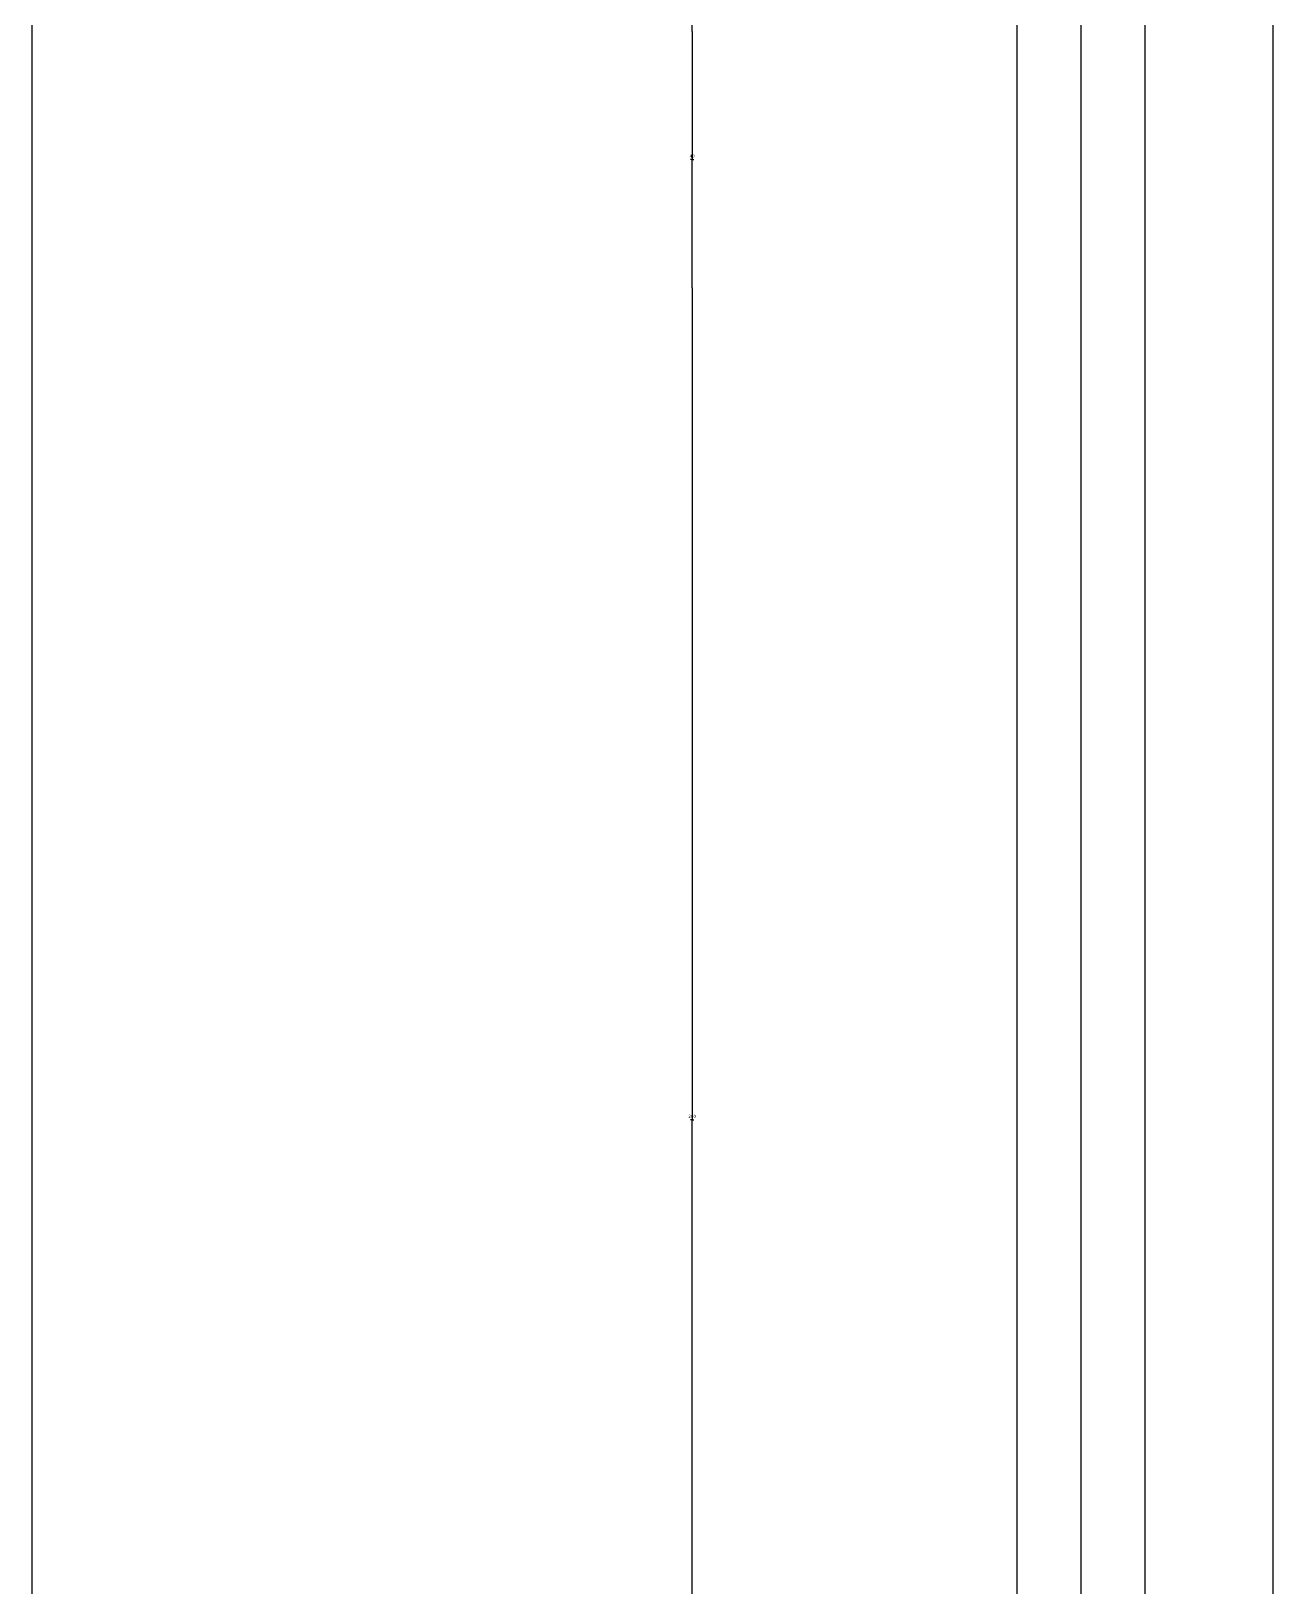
# Model space of a CAD drawing. Header units: metres. Extents: x 101 to 5257, y 290 to 7027.
# Drawn here: x 3623.5 to 4011.6, y 5413.3 to 5899.7 of the extents above; entities that cross this region are included whole.
import ezdxf

# ---------------------------------------------------------------- set-up
doc = ezdxf.new("R2010")
doc.units = ezdxf.units.M
for name, color, linetype in [('3', 3, 'Continuous'), ('7', 7, 'Continuous'), ('DIM', 3, 'Continuous')]:
    doc.layers.add(name, color=color, linetype=linetype)
doc.dimstyles.get("Standard").update_dxf_attribs({"dimtxt": 2.5, "dimasz": 2.5, "dimexe": 1.25, "dimexo": 0.625, "dimtad": 1, "dimcen": 2.5, "dimazin": 3, "dimtfac": 1, "dimtmove": 0, "dimatfit": 3})

# ---------------------------------------------------------------- blocks, each defined once
blk = doc.blocks.new('*D3')
for p, q in [((3623.69, 6379.53), (3623.69, 4893.73)), ((3623.94, 4893.73), (3626.06, 4893.73)), ((3626.31, 3407.93), (3626.31, 4893.73))]:
    blk.add_line(p, q)
at = {"layer": 'Defpoints'}
for p in [(3623.69, 6379.53), (3623.69, 4893.73), (3626.31, 3407.93)]:
    blk.add_point(p, dxfattribs=at)
at = {"layer": 'DIM', "insert": (3625, 4894.855), "char_height": 1, "attachment_point": 5}
blk.add_mtext('2500', dxfattribs=at)
blk = doc.blocks.new('*D52')
for p, q in [((3830.07, 5819.53), (3830.07, 5559.53)), ((3829.82, 5559.53), (3829.57, 5559.53)), ((3830.07, 5299.53), (3830.07, 5559.53)), ((3830.07, 5559.53), (3830.07, 5559.53)), ((3830.32, 5559.53), (3830.57, 5559.53))]:
    blk.add_line(p, q)
at = {"layer": 'Defpoints'}
for p in [(3830.07, 5819.53), (3830.07, 5559.53), (3830.07, 5299.53)]:
    blk.add_point(p, dxfattribs=at)
at = {"layer": 'DIM', "insert": (3830.07, 5560.655), "char_height": 1, "attachment_point": 5}
blk.add_mtext('260', dxfattribs=at)
blk = doc.blocks.new('*D54')
for p, q in [((3830.07, 6179.53), (3830.07, 6039.53)), ((3829.82, 6039.53), (3829.57, 6039.53)), ((3830.07, 5899.53), (3830.07, 6039.53)), ((3830.07, 6039.53), (3830.07, 6039.53)), ((3830.32, 6039.53), (3830.57, 6039.53))]:
    blk.add_line(p, q)
at = {"layer": 'Defpoints'}
for p in [(3830.07, 6179.53), (3830.07, 6039.53), (3830.07, 5899.53)]:
    blk.add_point(p, dxfattribs=at)
at = {"layer": 'DIM', "insert": (3830.07, 6040.655), "char_height": 1, "attachment_point": 5}
blk.add_mtext('140', dxfattribs=at)
blk = doc.blocks.new('*D55')
for p, q in [((3830.07, 5899.53), (3830.07, 5859.53)), ((3829.82, 5859.53), (3829.57, 5859.53)), ((3830.07, 5819.53), (3830.07, 5859.53)), ((3830.07, 5859.53), (3830.07, 5859.53)), ((3830.32, 5859.53), (3830.57, 5859.53))]:
    blk.add_line(p, q)
at = {"layer": 'Defpoints'}
for p in [(3830.07, 5899.53), (3830.07, 5859.53), (3830.07, 5819.53)]:
    blk.add_point(p, dxfattribs=at)
at = {"layer": 'DIM', "insert": (3830.07, 5860.655), "char_height": 1, "attachment_point": 5}
blk.add_mtext('40', dxfattribs=at)

msp = doc.modelspace()

# ---------------------------------------------------------------- linework, layer by layer
at = {"layer": '3'}
for p, q in [((3951.56, 6243.53), (3951.56, 4747.96)), ((3971.56, 6243.53), (3971.56, 4749.7))]:
    msp.add_line(p, q, dxfattribs=at)
at = {"layer": '7'}
for p, q in [((3931.56, 6263.53), (3931.56, 4746.23)), ((4011.56, 6203.53), (4011.56, 4753.16))]:
    msp.add_line(p, q, dxfattribs=at)

# ---------------------------------------------------------------- dimensions: what is measured, and where the dimension line sits
at = {"layer": 'DIM'}
for base, p1, p2, text, picture, middle in [((3623.69, 4893.73), (3623.69, 6379.53), (3626.31, 3407.93), '2500', '*D3', (3625, 4894.855)), ((3830.07, 6039.53), (3830.07, 6179.53), (3830.07, 5899.53), '140', '*D54', (3830.07, 6040.655)), ((3830.07, 5859.53), (3830.07, 5899.53), (3830.07, 5819.53), '40', '*D55', (3830.07, 5860.655)), ((3830.07, 5559.53), (3830.07, 5819.53), (3830.07, 5299.53), '260', '*D52', (3830.07, 5560.655))]:
    dim = msp.add_linear_dim(base=base, p1=p1, p2=p2, text=text, dimstyle='Standard', dxfattribs=at)
    dim.commit()
    dim.dimension.update_dxf_attribs({"geometry": picture, "text_midpoint": middle})

doc.saveas('drawing.dxf')
